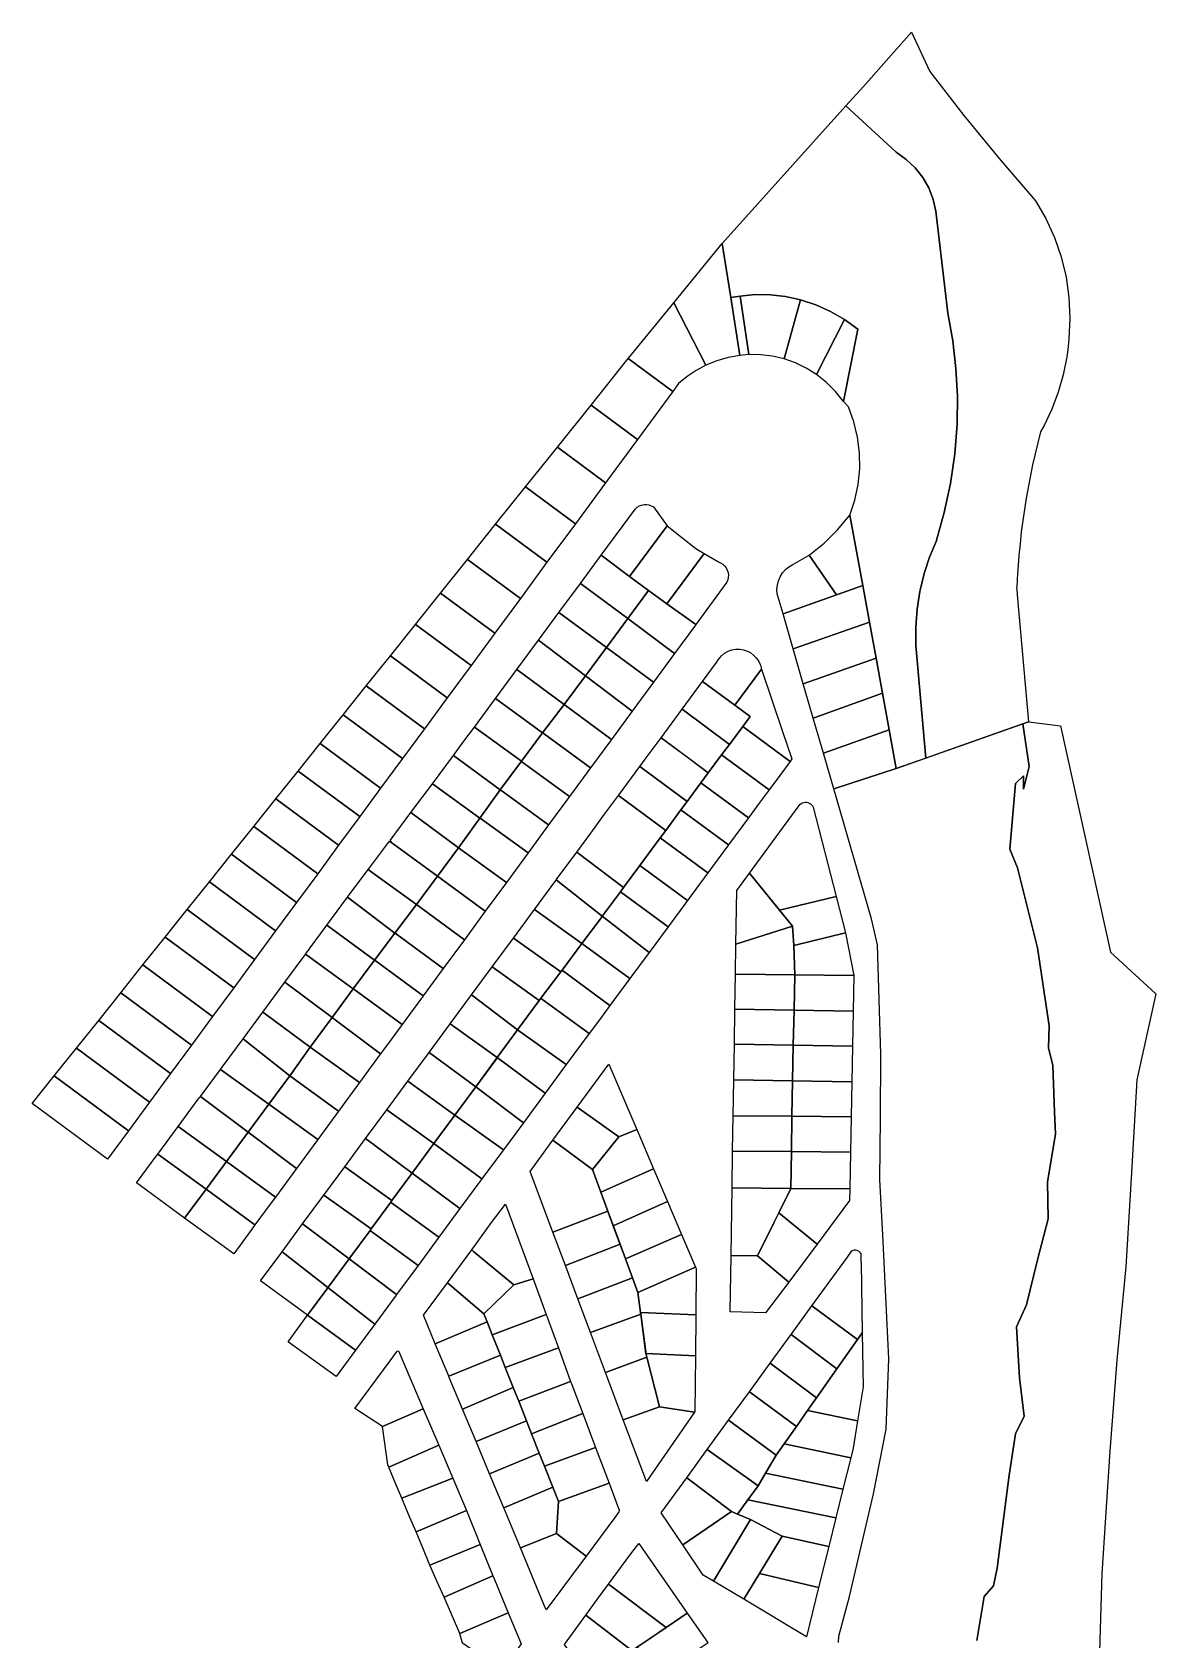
# Model space of a CAD drawing. Header units: millimetres. Extents: x 522658 to 553925, y 7796479 to 7820139.
# Drawn here: x 539716 to 540096, y 7807289 to 7807833 of the extents above; entities that cross this region are included whole.
import ezdxf

# ---------------------------------------------------------------- set-up
doc = ezdxf.new("R2010")
doc.units = ezdxf.units.MM
doc.layers.add('ZONA RESIDENCIAL 2 (ZR_2)', color=2, linetype='Continuous')

msp = doc.modelspace()

# ---------------------------------------------------------------- linework, layer by layer
at = {"layer": 'ZONA RESIDENCIAL 2 (ZR_2)'}
for points in [[(540025.05, 7807589.56), (540018.43, 7807587.21), (540015.03, 7807625.4), (540015.01, 7807631.52), (540015.48, 7807637.62), (540016.43, 7807643.66), (540016.52, 7807644.08), (540017.9, 7807649.71), (540019.7, 7807655.23), (540021.91, 7807660.59), (540024.69, 7807670.33), (540026.8, 7807680.23), (540028.24, 7807690.25), (540029.01, 7807700.34), (540029.11, 7807709.77), (540028.62, 7807719.19), (540027.54, 7807728.56), (540025.88, 7807737.85), (540021.84, 7807772.38), (540020.92, 7807776.41), (540019.41, 7807780.27), (540017.36, 7807783.87), (540014.81, 7807787.12), (540011.81, 7807789.97), (540008.42, 7807792.35), (539991.35, 7807808.05), (539997.33, 7807814.69), (540013.59, 7807833.04), (540019.79, 7807819.68), (540031.31, 7807804.79), (540043.22, 7807790.22), (540055.52, 7807775.97), (540059.05, 7807769.91), (540061.98, 7807763.54), (540064.28, 7807756.91), (540065.93, 7807750.09), (540066.91, 7807743.15), (540067.22, 7807736.14), (540066.86, 7807729.14), (540066.73, 7807727.87), (540066.48, 7807725.52), (540066.14, 7807723.09), (540064.97, 7807717.05), (540063.29, 7807711.14), (540061.12, 7807705.39), (540058.47, 7807699.84), (540057.29, 7807697.68), (540054.58, 7807686.52), (540052.4, 7807675.24), (540050.75, 7807663.87), (540050.32, 7807659.78), (540049.91, 7807655.83), (540049.56, 7807650.98), (540049.46, 7807649.83), (540049.21, 7807645.29), (540049.19, 7807644.86), (540049.34, 7807643.14), (540049.4, 7807642.47), (540053.16, 7807599.55), (540025.05, 7807589.56)], [(540021.84, 7807772.38), (540025.88, 7807737.85), (540027.54, 7807728.56), (540028.62, 7807719.19), (540029.11, 7807709.77), (540029.01, 7807700.34), (540028.24, 7807690.25), (540026.8, 7807680.23), (540024.69, 7807670.33), (540021.91, 7807660.59), (540019.7, 7807655.23), (540017.9, 7807649.71), (540016.52, 7807644.08), (540016.43, 7807643.66), (540015.48, 7807637.62), (540015.01, 7807631.52), (540015.03, 7807625.4), (540018.43, 7807587.21), (540008.43, 7807583.65), (540006.01, 7807596.84), (540003.74, 7807609.19), (540001.56, 7807621.1), (539999.34, 7807633.2), (539997.06, 7807645.63), (539992.68, 7807669.48), (539994.41, 7807674.57), (539995.55, 7807679.81), (539996.09, 7807685.16), (539996.02, 7807690.53), (539995.34, 7807695.86), (539994.06, 7807701.07), (539992.19, 7807706.11), (539990.59, 7807707.95), (539995.36, 7807732.46), (539990.9, 7807735.74), (539986.18, 7807738.49), (539981.19, 7807740.73), (539975.99, 7807742.43), (539970.95, 7807743.51), (539965.82, 7807744.09), (539960.66, 7807744.15), (539955.52, 7807743.69), (539952.36, 7807743.15), (539949.44, 7807761.5), (539991.35, 7807808.05), (540008.42, 7807792.35), (540011.81, 7807789.97), (540014.81, 7807787.12), (540017.36, 7807783.87), (540019.41, 7807780.27), (540020.92, 7807776.41), (540021.84, 7807772.38)], [(539955.48, 7807723.59), (539951.52, 7807722.89), (539947.66, 7807721.78), (539943.94, 7807720.25), (539933.06, 7807741.42), (539949.44, 7807761.5), (539952.36, 7807743.15), (539955.48, 7807723.59)], [(539955.48, 7807723.59), (539952.36, 7807743.15), (539955.52, 7807743.69), (539958.48, 7807723.83), (539955.48, 7807723.59)], [(539975.99, 7807742.43), (539970.43, 7807722.37), (539966.51, 7807723.29), (539962.51, 7807723.77), (539958.48, 7807723.83), (539955.52, 7807743.69), (539960.66, 7807744.15), (539965.82, 7807744.09), (539970.95, 7807743.51), (539975.99, 7807742.43)], [(539943.94, 7807720.25), (539940.67, 7807718.49), (539937.59, 7807716.42), (539934.73, 7807714.05), (539932.72, 7807711.32), (539917.63, 7807722.48), (539918.3, 7807723.32), (539933.06, 7807741.42), (539943.94, 7807720.25)], [(539990.9, 7807735.74), (539981.4, 7807717.12), (539977.94, 7807719.27), (539974.27, 7807721.02), (539970.43, 7807722.37), (539975.99, 7807742.43), (539981.19, 7807740.73), (539986.18, 7807738.49), (539990.9, 7807735.74)], [(539995.36, 7807732.46), (539990.59, 7807707.95), (539987.89, 7807711.36), (539984.81, 7807714.43), (539981.4, 7807717.12), (539990.9, 7807735.74), (539995.36, 7807732.46)], [(539932.72, 7807711.32), (539920.78, 7807695.11), (539905.05, 7807706.75), (539917.63, 7807722.48), (539932.72, 7807711.32)], [(539920.78, 7807695.11), (539909.97, 7807680.43), (539893.65, 7807692.51), (539905.05, 7807706.75), (539920.78, 7807695.11)], [(539909.97, 7807680.43), (539899.75, 7807666.55), (539882.87, 7807679.04), (539893.65, 7807692.51), (539909.97, 7807680.43)], [(539899.75, 7807666.55), (539890.14, 7807653.51), (539872.74, 7807666.38), (539882.87, 7807679.04), (539899.75, 7807666.55)], [(539930.79, 7807665.92), (539918.11, 7807648.75), (539908.51, 7807655.97), (539920.07, 7807671.64), (539920.7, 7807672.18), (539921.42, 7807672.61), (539922.19, 7807672.9), (539923.01, 7807673.06), (539923.84, 7807673.07), (539924.66, 7807672.94), (539925.45, 7807672.67), (539926.18, 7807672.27), (539930.79, 7807665.92)], [(539988.2, 7807642.49), (539978.94, 7807655.95), (539983.95, 7807660.01), (539988.54, 7807664.54), (539992.68, 7807669.48), (539997.06, 7807645.63), (539988.2, 7807642.49)], [(539890.14, 7807653.51), (539881.13, 7807641.27), (539863.24, 7807654.5), (539872.74, 7807666.38), (539890.14, 7807653.51)], [(539943.33, 7807656.54), (539930.74, 7807639.47), (539924.5, 7807643.94), (539918.11, 7807648.75), (539930.79, 7807665.92), (539940.55, 7807658.22), (539943.33, 7807656.54)], [(539930.74, 7807639.47), (539943.33, 7807656.54), (539948.17, 7807653.62), (539948.95, 7807653.29), (539949.66, 7807652.84), (539950.28, 7807652.27), (539950.8, 7807651.61), (539951.19, 7807650.86), (539951.45, 7807650.06), (539951.57, 7807649.22), (539951.55, 7807648.38), (539951.38, 7807647.55), (539951.07, 7807646.77), (539940.51, 7807632.46), (539930.74, 7807639.47)], [(539881.13, 7807641.27), (539872.47, 7807629.51), (539854.11, 7807643.09), (539863.24, 7807654.5), (539881.13, 7807641.27)], [(539917.5, 7807634.47), (539901.45, 7807646.39), (539908.51, 7807655.97), (539918.11, 7807648.75), (539924.5, 7807643.94), (539917.5, 7807634.47)], [(539968.12, 7807642.83), (539968.03, 7807644.33), (539968.17, 7807645.82), (539968.54, 7807647.27), (539969.14, 7807648.65), (539969.94, 7807649.92), (539970.92, 7807651.05), (539972.07, 7807652.01), (539973.36, 7807652.78), (539978.94, 7807655.95), (539988.2, 7807642.49), (539970.08, 7807636.07), (539968.12, 7807642.83)], [(539910.29, 7807624.71), (539894.19, 7807636.55), (539901.45, 7807646.39), (539917.5, 7807634.47), (539910.29, 7807624.71)], [(539970.08, 7807636.07), (539997.06, 7807645.63), (539999.34, 7807633.2), (539973.52, 7807624.22), (539970.08, 7807636.07)], [(539872.47, 7807629.51), (539864.43, 7807618.59), (539845.63, 7807632.5), (539854.11, 7807643.09), (539872.47, 7807629.51)], [(539933.36, 7807622.69), (539917.5, 7807634.47), (539924.5, 7807643.94), (539930.74, 7807639.47), (539940.51, 7807632.46), (539940.39, 7807632.27), (539933.36, 7807622.69)], [(539903.17, 7807615.07), (539887.22, 7807627.1), (539894.19, 7807636.55), (539910.29, 7807624.71), (539903.17, 7807615.07)], [(539926.23, 7807612.98), (539910.29, 7807624.71), (539917.5, 7807634.47), (539933.36, 7807622.69), (539926.23, 7807612.98)], [(539864.43, 7807618.59), (539856.39, 7807607.67), (539837.15, 7807621.9), (539845.63, 7807632.5), (539864.43, 7807618.59)], [(539973.52, 7807624.22), (539999.34, 7807633.2), (540001.56, 7807621.1), (539976.95, 7807612.39), (539973.52, 7807624.22)], [(539903.17, 7807615.07), (539895.94, 7807605.41), (539879.97, 7807617.27), (539887.22, 7807627.1), (539903.17, 7807615.07)], [(539919, 7807603.14), (539903.17, 7807615.07), (539910.29, 7807624.71), (539926.23, 7807612.98), (539919, 7807603.14)], [(539953.7, 7807605.16), (539942.85, 7807613.18), (539947.6, 7807619.62), (539948.07, 7807620.44), (539948.63, 7807621.2), (539949.27, 7807621.89), (539950.31, 7807622.73), (539951.48, 7807623.38), (539952.74, 7807623.83), (539954.06, 7807624.07), (539955.4, 7807624.08), (539956.72, 7807623.87), (539957.99, 7807623.45), (539959.17, 7807622.82), (539960.23, 7807622), (539961.14, 7807621.02), (539961.88, 7807619.9), (539962.42, 7807618.68), (539962.75, 7807617.38), (539953.7, 7807605.16)], [(539856.39, 7807607.67), (539848.63, 7807597.13), (539828.97, 7807611.67), (539837.15, 7807621.9), (539856.39, 7807607.67)], [(539976.95, 7807612.39), (540001.56, 7807621.1), (540003.74, 7807609.19), (539980.32, 7807600.76), (539976.95, 7807612.39)], [(539895.94, 7807605.41), (539888.68, 7807595.72), (539872.7, 7807607.41), (539879.97, 7807617.27), (539895.94, 7807605.41)], [(539919, 7807603.14), (539911.95, 7807593.54), (539896, 7807605.37), (539895.94, 7807605.41), (539903.17, 7807615.07), (539919, 7807603.14)], [(539951.93, 7807591.87), (539935.89, 7807603.74), (539942.85, 7807613.18), (539953.7, 7807605.16), (539958.99, 7807601.35), (539956.42, 7807597.9), (539951.93, 7807591.87)], [(539973.08, 7807586.95), (539972.46, 7807586.11), (539956.42, 7807597.9), (539958.99, 7807601.35), (539953.7, 7807605.16), (539962.75, 7807617.38), (539969.92, 7807596.27), (539973.08, 7807586.95)], [(539848.63, 7807597.13), (539841.21, 7807587.06), (539821.15, 7807601.89), (539828.97, 7807611.67), (539848.63, 7807597.13)], [(539888.68, 7807595.72), (539881.5, 7807586.12), (539865.56, 7807597.73), (539872.7, 7807607.41), (539888.68, 7807595.72)], [(539980.32, 7807600.76), (540003.74, 7807609.19), (540006.01, 7807596.84), (539983.75, 7807588.94), (539980.32, 7807600.76)], [(539841.21, 7807587.06), (539833.79, 7807576.99), (539813.33, 7807592.12), (539821.15, 7807601.89), (539841.21, 7807587.06)], [(539911.95, 7807593.54), (539904.86, 7807583.89), (539888.8, 7807595.63), (539888.68, 7807595.72), (539895.94, 7807605.41), (539896, 7807605.37), (539911.95, 7807593.54)], [(539951.93, 7807591.87), (539949.26, 7807588.31), (539944.76, 7807582.26), (539928.77, 7807594.09), (539935.89, 7807603.74), (539951.93, 7807591.87)], [(539881.5, 7807586.12), (539874.31, 7807576.52), (539858.44, 7807588.07), (539862, 7807592.9), (539865.56, 7807597.73), (539881.5, 7807586.12)], [(539968.96, 7807581.37), (539965.36, 7807576.49), (539949.26, 7807588.31), (539951.93, 7807591.87), (539956.42, 7807597.9), (539972.46, 7807586.11), (539968.96, 7807581.37)], [(539983.75, 7807588.94), (540006.01, 7807596.84), (540008.43, 7807583.65), (539987.28, 7807576.78), (539983.75, 7807588.94)], [(539833.79, 7807576.99), (539826.74, 7807567.41), (539805.89, 7807582.82), (539813.33, 7807592.12), (539833.79, 7807576.99)], [(539904.86, 7807583.89), (539897.79, 7807574.26), (539881.68, 7807585.99), (539881.5, 7807586.12), (539888.68, 7807595.72), (539888.8, 7807595.63), (539904.86, 7807583.89)], [(539942.26, 7807578.87), (539937.56, 7807572.49), (539921.57, 7807584.32), (539923.44, 7807586.85), (539928.77, 7807594.09), (539938.13, 7807587.16), (539944.76, 7807582.26), (539942.26, 7807578.87)], [(539874.31, 7807576.52), (539867.39, 7807566.92), (539851.39, 7807578.51), (539858.44, 7807588.07), (539874.31, 7807576.52)], [(539897.79, 7807574.26), (539890.69, 7807564.58), (539874.55, 7807576.34), (539874.31, 7807576.52), (539881.5, 7807586.12), (539881.68, 7807585.99), (539897.79, 7807574.26)], [(539961.97, 7807571.9), (539958.38, 7807567.04), (539942.26, 7807578.87), (539944.76, 7807582.26), (539949.26, 7807588.31), (539965.36, 7807576.49), (539961.97, 7807571.9)], [(539826.74, 7807567.41), (539819.6, 7807557.71), (539798.36, 7807573.41), (539805.89, 7807582.82), (539826.74, 7807567.41)], [(539930.37, 7807562.73), (539914.38, 7807574.57), (539921.57, 7807584.32), (539937.56, 7807572.49), (539935.48, 7807569.67), (539930.37, 7807562.73)], [(539867.39, 7807566.92), (539860.14, 7807556.85), (539844.08, 7807568.76), (539851.39, 7807578.51), (539852.57, 7807577.65), (539867.39, 7807566.92)], [(539890.69, 7807564.58), (539883.73, 7807555.1), (539867.52, 7807566.83), (539867.39, 7807566.92), (539874.31, 7807576.52), (539874.55, 7807576.34), (539890.69, 7807564.58)], [(539921.58, 7807550.81), (539916.09, 7807543.35), (539900.21, 7807555.34), (539904.95, 7807561.77), (539909.67, 7807568.18), (539914.38, 7807574.57), (539930.37, 7807562.73), (539928.48, 7807560.17), (539925.66, 7807556.34), (539921.58, 7807550.81)], [(539958.38, 7807567.04), (539951.59, 7807557.84), (539935.48, 7807569.67), (539937.56, 7807572.49), (539942.26, 7807578.87), (539958.38, 7807567.04)], [(539819.6, 7807557.71), (539812.51, 7807548.08), (539790.88, 7807564.07), (539798.36, 7807573.41), (539819.6, 7807557.71)], [(539951.59, 7807557.84), (539944.58, 7807548.34), (539928.48, 7807560.17), (539930.37, 7807562.73), (539935.48, 7807569.67), (539951.59, 7807557.84)], [(539958.73, 7807548.28), (539975.49, 7807571.2), (539975.82, 7807571.55), (539976.2, 7807571.83), (539976.62, 7807572.05), (539977.08, 7807572.19), (539977.55, 7807572.26), (539978.03, 7807572.24), (539978.49, 7807572.14), (539978.94, 7807571.97), (539979.34, 7807571.73), (539979.71, 7807571.42), (539980.01, 7807571.05), (539980.25, 7807570.64), (539988.1, 7807540.3), (539968.88, 7807535.69), (539958.73, 7807548.28)], [(539812.51, 7807548.08), (539805.35, 7807538.36), (539783.33, 7807554.64), (539790.88, 7807564.07), (539812.51, 7807548.08)], [(539860.14, 7807556.85), (539853.02, 7807547.22), (539838.11, 7807558.13), (539837, 7807559.34), (539844.08, 7807568.76), (539860.14, 7807556.85)], [(539883.73, 7807555.1), (539876.4, 7807545.11), (539860.14, 7807556.85), (539867.39, 7807566.92), (539867.52, 7807566.83), (539883.73, 7807555.1)], [(539853.02, 7807547.22), (539845.91, 7807537.59), (539830.98, 7807548.5), (539829.6, 7807549.51), (539829.67, 7807549.61), (539836.8, 7807559.09), (539838.11, 7807558.13), (539853.02, 7807547.22)], [(539944.58, 7807548.34), (539937.68, 7807538.98), (539921.58, 7807550.81), (539928.48, 7807560.17), (539944.58, 7807548.34)], [(539805.35, 7807538.36), (539798.25, 7807528.71), (539775.84, 7807545.28), (539783.33, 7807554.64), (539805.35, 7807538.36)], [(539869.24, 7807535.36), (539853.02, 7807547.22), (539860.14, 7807556.85), (539876.4, 7807545.11), (539869.24, 7807535.36)], [(539908.86, 7807533.66), (539893.28, 7807545.95), (539900.21, 7807555.34), (539916.09, 7807543.35), (539915.03, 7807541.93), (539908.98, 7807533.83), (539908.86, 7807533.66)], [(539845.91, 7807537.59), (539838.67, 7807527.98), (539822.64, 7807540.09), (539829.6, 7807549.51), (539830.98, 7807548.5), (539845.91, 7807537.59)], [(539862.16, 7807525.71), (539845.91, 7807537.59), (539853.02, 7807547.22), (539869.24, 7807535.36), (539862.16, 7807525.71)], [(539937.68, 7807538.98), (539931.13, 7807530.1), (539915.03, 7807541.93), (539916.09, 7807543.35), (539921.58, 7807550.81), (539937.68, 7807538.98)], [(539954.11, 7807524.18), (539954.39, 7807542.34), (539958.73, 7807548.28), (539973.25, 7807530.26), (539954.11, 7807524.18)], [(539798.25, 7807528.71), (539791.14, 7807519.06), (539768.35, 7807535.92), (539775.84, 7807545.28), (539798.25, 7807528.71)], [(539908.86, 7807533.66), (539908.57, 7807533.28), (539901.96, 7807524.43), (539885.9, 7807535.93), (539893.16, 7807545.78), (539893.28, 7807545.95), (539908.86, 7807533.66)], [(539924.72, 7807521.42), (539908.86, 7807533.66), (539908.98, 7807533.83), (539915.03, 7807541.93), (539931.13, 7807530.1), (539924.72, 7807521.42)], [(539838.67, 7807527.98), (539831.73, 7807518.77), (539815.62, 7807530.6), (539822.64, 7807540.09), (539838.67, 7807527.98)], [(539862.16, 7807525.71), (539855.04, 7807516.01), (539838.76, 7807527.92), (539838.67, 7807527.98), (539845.91, 7807537.59), (539862.16, 7807525.71)], [(539968.88, 7807535.69), (539988.1, 7807540.3), (539991.27, 7807528.04), (539973.71, 7807523.71), (539973.25, 7807530.26), (539968.88, 7807535.69)], [(539791.14, 7807519.06), (539784.07, 7807509.47), (539760.9, 7807526.61), (539768.35, 7807535.92), (539791.14, 7807519.06)], [(539901.96, 7807524.43), (539895.23, 7807515.42), (539894.79, 7807514.81), (539878.78, 7807526.28), (539885.9, 7807535.93), (539901.96, 7807524.43)], [(539924.72, 7807521.42), (539918.18, 7807512.56), (539901.96, 7807524.43), (539908.57, 7807533.28), (539908.86, 7807533.66), (539924.72, 7807521.42)], [(539784.07, 7807509.47), (539776.9, 7807499.73), (539753.34, 7807517.16), (539760.9, 7807526.61), (539784.07, 7807509.47)], [(539831.73, 7807518.77), (539824.55, 7807509.06), (539808.38, 7807520.79), (539815.04, 7807529.81), (539815.62, 7807530.6), (539831.73, 7807518.77)], [(539855.04, 7807516.01), (539848.19, 7807506.68), (539831.91, 7807518.64), (539831.73, 7807518.77), (539838.67, 7807527.98), (539838.76, 7807527.92), (539855.04, 7807516.01)], [(539894.78, 7807514.82), (539888.1, 7807505.88), (539887.53, 7807505.11), (539871.59, 7807516.53), (539878.78, 7807526.28), (539894.78, 7807514.82)], [(539954.11, 7807524.18), (539973.25, 7807530.26), (539973.71, 7807523.71), (539974.11, 7807513.82), (539953.95, 7807514.07), (539954.11, 7807524.18)], [(539974.11, 7807513.82), (539973.71, 7807523.71), (539991.27, 7807528.04), (539994.09, 7807513.58), (539974.11, 7807513.82)], [(539824.55, 7807509.06), (539817.38, 7807499.36), (539801.36, 7807511.29), (539808.21, 7807520.57), (539808.38, 7807520.79), (539824.55, 7807509.06)], [(539918.18, 7807512.56), (539911.48, 7807503.48), (539895.4, 7807515.29), (539895.23, 7807515.42), (539901.96, 7807524.43), (539918.18, 7807512.56)], [(539776.9, 7807499.73), (539769.78, 7807490.06), (539745.83, 7807507.77), (539753.34, 7807517.16), (539776.9, 7807499.73)], [(539847.66, 7807505.96), (539841.1, 7807497.02), (539824.73, 7807508.93), (539824.55, 7807509.06), (539831.73, 7807518.77), (539831.91, 7807518.64), (539848.19, 7807506.68), (539847.84, 7807506.2), (539847.66, 7807505.96)], [(539887.53, 7807505.11), (539880.21, 7807495.17), (539864.6, 7807507.04), (539871.59, 7807516.53), (539887.53, 7807505.11)], [(539908.24, 7807499.09), (539904.48, 7807493.99), (539888.33, 7807505.71), (539888.1, 7807505.88), (539894.78, 7807514.82), (539895.23, 7807515.42), (539895.4, 7807515.29), (539911.48, 7807503.48), (539908.24, 7807499.09)], [(539817.38, 7807499.36), (539809.96, 7807489.33), (539795.21, 7807500.23), (539793.9, 7807501.2), (539801.02, 7807510.84), (539801.36, 7807511.29), (539817.38, 7807499.36)], [(539837.35, 7807491.92), (539833.82, 7807487.12), (539817.56, 7807499.23), (539817.38, 7807499.36), (539824.55, 7807509.06), (539824.73, 7807508.93), (539841.1, 7807497.02), (539840.78, 7807496.59), (539837.35, 7807491.92)], [(539974.11, 7807513.82), (539973.83, 7807501.87), (539953.77, 7807502.23), (539953.95, 7807514.07), (539974.11, 7807513.82)], [(539973.83, 7807501.87), (539974.11, 7807513.82), (539994.09, 7807513.58), (539993.86, 7807501.52), (539973.83, 7807501.87)], [(539769.78, 7807490.06), (539762.67, 7807480.41), (539738.34, 7807498.41), (539745.83, 7807507.77), (539769.78, 7807490.06)], [(539880.21, 7807495.17), (539873.32, 7807485.81), (539857.36, 7807497.23), (539864.6, 7807507.04), (539880.21, 7807495.17)], [(539904.48, 7807493.99), (539896.69, 7807483.44), (539880.21, 7807495.17), (539887.53, 7807505.11), (539888.1, 7807505.88), (539888.33, 7807505.71), (539904.48, 7807493.99)], [(539762.67, 7807480.41), (539755.55, 7807470.74), (539730.84, 7807489.03), (539738.34, 7807498.41), (539762.67, 7807480.41)], [(539809.96, 7807489.33), (539803.08, 7807479.64), (539788.48, 7807491.14), (539787.21, 7807492.14), (539793.9, 7807501.2), (539795.21, 7807500.23), (539809.96, 7807489.33)], [(539817.56, 7807499.23), (539833.82, 7807487.12), (539833.67, 7807486.91), (539829.74, 7807481.55), (539826.66, 7807477.35), (539809.96, 7807489.33), (539817.38, 7807499.36), (539817.56, 7807499.23)], [(539973.56, 7807490.02), (539953.59, 7807490.37), (539953.77, 7807502.23), (539973.83, 7807501.87), (539973.56, 7807490.02)], [(539993.63, 7807489.67), (539973.56, 7807490.02), (539973.83, 7807501.87), (539993.86, 7807501.52), (539993.63, 7807489.67)], [(539873.32, 7807485.81), (539873.03, 7807485.42), (539866.01, 7807475.88), (539850.22, 7807487.55), (539857.36, 7807497.23), (539873.32, 7807485.81)], [(539896.69, 7807483.44), (539889.51, 7807473.71), (539873.32, 7807485.81), (539880.21, 7807495.17), (539896.69, 7807483.44)], [(539755.55, 7807470.74), (539748.4, 7807461.03), (539723.3, 7807479.6), (539730.84, 7807489.03), (539755.55, 7807470.74)], [(539795.96, 7807469.99), (539779.54, 7807481.75), (539780.1, 7807482.51), (539787.21, 7807492.14), (539788.48, 7807491.14), (539803.08, 7807479.64), (539795.96, 7807469.99)], [(539826.66, 7807477.35), (539819.57, 7807467.69), (539803.08, 7807479.64), (539809.96, 7807489.33), (539826.66, 7807477.35)], [(539866.01, 7807475.88), (539865.7, 7807475.46), (539858.98, 7807466.33), (539843.01, 7807477.77), (539850.22, 7807487.55), (539866.01, 7807475.88)], [(539973.28, 7807477.95), (539953.4, 7807478.3), (539953.59, 7807490.37), (539973.56, 7807490.02), (539973.28, 7807477.95)], [(539993.4, 7807477.6), (539973.28, 7807477.95), (539973.56, 7807490.02), (539993.63, 7807489.67), (539993.4, 7807477.6)], [(539889.51, 7807473.71), (539882.17, 7807463.76), (539866.01, 7807475.88), (539873.32, 7807485.81), (539889.51, 7807473.71)], [(539914.48, 7807459.01), (539900.41, 7807469.04), (539911.08, 7807483.58), (539920.52, 7807461.5), (539914.48, 7807459.01)], [(539748.4, 7807461.03), (539741.3, 7807451.39), (539715.81, 7807470.25), (539723.3, 7807479.6), (539748.4, 7807461.03)], [(539795.96, 7807469.99), (539788.95, 7807460.51), (539772.78, 7807472.61), (539779.54, 7807481.75), (539795.96, 7807469.99)], [(539812.53, 7807458.11), (539795.96, 7807469.99), (539803.08, 7807479.64), (539819.57, 7807467.69), (539812.53, 7807458.11)], [(539858.98, 7807466.33), (539851.86, 7807456.66), (539835.88, 7807468.1), (539843.01, 7807477.77), (539858.98, 7807466.33)], [(539973, 7807465.94), (539953.21, 7807466.09), (539953.4, 7807478.3), (539973.28, 7807477.95), (539973, 7807465.94)], [(539993.18, 7807465.78), (539973, 7807465.94), (539973.28, 7807477.95), (539993.4, 7807477.6), (539993.18, 7807465.78)], [(539788.95, 7807460.51), (539781.61, 7807450.62), (539765.28, 7807462.46), (539772.42, 7807472.12), (539772.78, 7807472.61), (539788.95, 7807460.51)], [(539882.17, 7807463.76), (539875.37, 7807454.54), (539858.98, 7807466.33), (539866.01, 7807475.88), (539882.17, 7807463.76)], [(539812.53, 7807458.11), (539805.3, 7807448.26), (539788.95, 7807460.51), (539795.96, 7807469.99), (539812.53, 7807458.11)], [(539844.5, 7807446.68), (539828.73, 7807458.41), (539835.88, 7807468.1), (539851.86, 7807456.66), (539844.71, 7807446.97), (539844.5, 7807446.68)], [(539875.37, 7807454.54), (539868.11, 7807444.71), (539851.86, 7807456.66), (539858.98, 7807466.33), (539875.37, 7807454.54)], [(539914.48, 7807459.01), (539905.54, 7807447.86), (539892.15, 7807457.79), (539900.41, 7807469.04), (539914.48, 7807459.01)], [(539972.89, 7807453.95), (539953.02, 7807454.1), (539953.21, 7807466.09), (539973, 7807465.94), (539972.89, 7807453.95)], [(539992.95, 7807453.8), (539972.89, 7807453.95), (539973, 7807465.94), (539993.18, 7807465.78), (539992.95, 7807453.8)], [(539781.61, 7807450.62), (539774.68, 7807441.23), (539758.37, 7807453.11), (539765.28, 7807462.46), (539781.61, 7807450.62)], [(539805.3, 7807448.26), (539798.19, 7807438.59), (539781.61, 7807450.62), (539788.95, 7807460.51), (539805.3, 7807448.26)], [(539926.24, 7807448.1), (539908.35, 7807440.23), (539905.54, 7807447.86), (539914.48, 7807459.01), (539920.52, 7807461.5), (539920.63, 7807461.23), (539926.24, 7807448.1)], [(539844.5, 7807446.68), (539844.38, 7807446.52), (539837.66, 7807437.39), (539821.67, 7807448.84), (539828.73, 7807458.41), (539844.5, 7807446.68)], [(539860.68, 7807434.64), (539844.5, 7807446.68), (539844.71, 7807446.97), (539851.86, 7807456.66), (539868.11, 7807444.71), (539860.68, 7807434.64)], [(539910.73, 7807433.77), (539892.13, 7807426.7), (539884.42, 7807447.27), (539892.15, 7807457.79), (539905.54, 7807447.86), (539910.73, 7807433.77)], [(539774.68, 7807441.23), (539767.41, 7807431.39), (539752.42, 7807442.47), (539751.18, 7807443.38), (539758.15, 7807452.82), (539758.37, 7807453.11), (539774.68, 7807441.23)], [(539798.19, 7807438.59), (539798.11, 7807438.47), (539791.26, 7807429.15), (539774.68, 7807441.23), (539781.61, 7807450.62), (539798.19, 7807438.59)], [(539972.89, 7807453.95), (539972.77, 7807441.52), (539972.44, 7807441.52), (539952.83, 7807441.67), (539953.02, 7807454.1), (539972.89, 7807453.95)], [(539992.95, 7807453.8), (539992.71, 7807441.36), (539972.77, 7807441.52), (539972.89, 7807453.95), (539992.95, 7807453.8)], [(539837.66, 7807437.39), (539837.23, 7807436.81), (539830.59, 7807427.79), (539814.59, 7807439.24), (539821.67, 7807448.84), (539837.66, 7807437.39)], [(539860.68, 7807434.64), (539853.52, 7807424.95), (539837.44, 7807436.66), (539837.23, 7807436.81), (539837.66, 7807437.39), (539844.38, 7807446.52), (539844.5, 7807446.68), (539860.68, 7807434.64)], [(539930.97, 7807437.02), (539912.55, 7807428.84), (539908.35, 7807440.23), (539926.24, 7807448.1), (539930.97, 7807437.02)], [(539791.26, 7807429.15), (539791.12, 7807428.96), (539784.08, 7807419.37), (539767.41, 7807431.39), (539774.68, 7807441.23), (539791.26, 7807429.15)], [(539823.13, 7807417.67), (539807.38, 7807429.46), (539814.59, 7807439.24), (539830.59, 7807427.79), (539830.23, 7807427.3), (539823.38, 7807418.01), (539823.13, 7807417.67)], [(539972.77, 7807441.52), (539961.41, 7807418.72), (539952.47, 7807418.73), (539952.83, 7807441.67), (539972.44, 7807441.52), (539972.77, 7807441.52)], [(539981.59, 7807422.62), (539968.64, 7807433.23), (539972.77, 7807441.52), (539992.71, 7807441.36), (539992.64, 7807437.45), (539981.59, 7807422.62)], [(539837.44, 7807436.66), (539853.52, 7807424.95), (539846.51, 7807415.45), (539830.43, 7807427.16), (539830.23, 7807427.3), (539830.59, 7807427.79), (539837.23, 7807436.81), (539837.44, 7807436.66)], [(539878.89, 7807408.87), (539865.33, 7807420.05), (539864.66, 7807420.73), (539871.38, 7807429.96), (539876.08, 7807436.12), (539885.42, 7807410.93), (539878.89, 7807408.87)], [(539892.13, 7807426.7), (539910.73, 7807433.77), (539914.87, 7807422.57), (539896.36, 7807415.42), (539892.13, 7807426.7)], [(539935.74, 7807425.84), (539916.68, 7807417.66), (539912.55, 7807428.84), (539930.97, 7807437.02), (539935.74, 7807425.84)], [(539981.59, 7807422.62), (539972.02, 7807409.77), (539961.41, 7807418.72), (539968.64, 7807433.23), (539981.59, 7807422.62)], [(539815.95, 7807407.92), (539800.44, 7807420.05), (539807.38, 7807429.46), (539823.13, 7807417.67), (539822.78, 7807417.2), (539816.45, 7807408.6), (539815.95, 7807407.92)], [(539839.24, 7807405.6), (539823.13, 7807417.67), (539823.38, 7807418.01), (539830.23, 7807427.3), (539830.43, 7807427.16), (539846.51, 7807415.45), (539839.24, 7807405.6)], [(539896.36, 7807415.42), (539914.87, 7807422.57), (539916.68, 7807417.66), (539919.05, 7807411.26), (539900.58, 7807404.16), (539896.36, 7807415.42)], [(539940.45, 7807414.81), (539920.89, 7807406.26), (539919.05, 7807411.26), (539916.68, 7807417.66), (539935.74, 7807425.84), (539940.45, 7807414.81)], [(539815.95, 7807407.92), (539815.55, 7807407.37), (539809.04, 7807398.54), (539793.19, 7807410.21), (539800.44, 7807420.05), (539815.95, 7807407.92)], [(539831.81, 7807395.53), (539815.95, 7807407.92), (539816.45, 7807408.6), (539822.78, 7807417.2), (539822.97, 7807417.46), (539823.13, 7807417.67), (539839.24, 7807405.6), (539839.05, 7807405.34), (539831.81, 7807395.53)], [(539878.89, 7807408.87), (539868.8, 7807399.07), (539856.5, 7807409.52), (539864.66, 7807420.73), (539865.33, 7807420.05), (539878.89, 7807408.87)], [(539972.02, 7807409.77), (539964.19, 7807399.42), (539952.17, 7807399.68), (539952.47, 7807418.73), (539961.41, 7807418.72), (539972.02, 7807409.77)], [(539996.89, 7807392.63), (539995.24, 7807390.28), (539979.86, 7807401.72), (539991.88, 7807418.22), (539993.4, 7807420.31), (539993.68, 7807420.48), (539993.99, 7807420.59), (539994.32, 7807420.66), (539994.65, 7807420.67), (539994.97, 7807420.62), (539995.29, 7807420.52), (539995.58, 7807420.37), (539995.84, 7807420.17), (539996.07, 7807419.93), (539996.25, 7807419.65), (539996.38, 7807419.35), (539996.43, 7807416.48), (539996.51, 7807416.36), (539996.89, 7807392.63)], [(539900.58, 7807404.16), (539919.05, 7807411.26), (539920.89, 7807406.26), (539921.79, 7807399.49), (539921.87, 7807398.94), (539904.86, 7807392.76), (539900.58, 7807404.16)], [(539920.89, 7807406.26), (539940.45, 7807414.81), (539940.66, 7807414.33), (539940.51, 7807398.74), (539921.79, 7807399.49), (539920.89, 7807406.26)], [(539831.81, 7807395.53), (539825.3, 7807386.7), (539809.04, 7807398.54), (539815.55, 7807407.37), (539815.95, 7807407.92), (539831.81, 7807395.53)], [(539869.91, 7807396.27), (539852.32, 7807388.88), (539848.32, 7807398.56), (539856.5, 7807409.52), (539868.8, 7807399.07), (539869.91, 7807396.27)], [(539889.91, 7807398.82), (539871.62, 7807391.96), (539869.91, 7807396.27), (539868.8, 7807399.07), (539878.89, 7807408.87), (539885.42, 7807410.93), (539889.91, 7807398.82)], [(539995.24, 7807390.28), (539988.35, 7807380.45), (539972.79, 7807392.02), (539979.86, 7807401.72), (539995.24, 7807390.28)], [(539825.3, 7807386.7), (539818.71, 7807377.77), (539802.64, 7807389.46), (539802.45, 7807389.6), (539809.04, 7807398.54), (539825.3, 7807386.7)], [(539852.32, 7807388.88), (539869.91, 7807396.27), (539871.62, 7807391.96), (539874.36, 7807385.07), (539856.86, 7807377.92), (539852.32, 7807388.88)], [(539894.02, 7807387.47), (539876.01, 7807380.91), (539874.36, 7807385.07), (539871.62, 7807391.96), (539889.91, 7807398.82), (539890.23, 7807397.95), (539894.02, 7807387.47)], [(539904.86, 7807392.76), (539921.87, 7807398.94), (539923.69, 7807385.3), (539923.94, 7807384.34), (539909.96, 7807379.14), (539904.86, 7807392.76)], [(539940.51, 7807398.74), (539940.38, 7807384.8), (539923.66, 7807385.54), (539921.87, 7807398.94), (539921.81, 7807399.36), (539921.79, 7807399.49), (539940.51, 7807398.74)], [(539988.35, 7807380.45), (539981.46, 7807370.62), (539965.72, 7807382.32), (539972.79, 7807392.02), (539988.35, 7807380.45)], [(539997.18, 7807374.29), (539995.31, 7807362.79), (539978.41, 7807366.27), (539981.46, 7807370.62), (539988.35, 7807380.45), (539995.24, 7807390.28), (539996.89, 7807392.63), (539997.18, 7807374.29)], [(539848.25, 7807366.87), (539834.48, 7807360.88), (539825.1, 7807367), (539837, 7807383.13), (539839.38, 7807386.44), (539839.83, 7807386.47), (539848.25, 7807366.87)], [(539856.86, 7807377.92), (539874.36, 7807385.07), (539876.01, 7807380.91), (539878.71, 7807374.1), (539861.54, 7807366.74), (539857.03, 7807377.51), (539856.86, 7807377.92)], [(539898.13, 7807376.13), (539880.58, 7807369.4), (539878.71, 7807374.1), (539876.01, 7807380.91), (539894.02, 7807387.47), (539898.13, 7807376.13)], [(539909.96, 7807379.14), (539923.94, 7807384.34), (539928.3, 7807367.52), (539915.98, 7807363.09), (539909.96, 7807379.14)], [(539940.15, 7807365.77), (539928.3, 7807367.52), (539923.94, 7807384.34), (539923.69, 7807385.3), (539923.66, 7807385.54), (539940.38, 7807384.8), (539940.2, 7807365.83), (539940.15, 7807365.77)], [(539981.46, 7807370.62), (539978.41, 7807366.27), (539974.64, 7807360.9), (539958.69, 7807372.67), (539965.72, 7807382.32), (539981.46, 7807370.62)], [(539861.54, 7807366.74), (539878.71, 7807374.1), (539880.58, 7807369.4), (539883.22, 7807362.76), (539866.12, 7807355.83), (539861.54, 7807366.74)], [(539880.58, 7807369.4), (539898.13, 7807376.13), (539898.3, 7807375.66), (539902.25, 7807365.23), (539884.95, 7807358.41), (539883.22, 7807362.76), (539880.58, 7807369.4)], [(539940.15, 7807365.77), (539923.8, 7807342.25), (539915.98, 7807363.09), (539928.3, 7807367.52), (539940.15, 7807365.77)], [(539974.64, 7807360.9), (539970.47, 7807354.96), (539967.8, 7807351.14), (539951.62, 7807362.97), (539958.69, 7807372.67), (539974.64, 7807360.9)], [(539853.56, 7807354.51), (539836.57, 7807347.12), (539836.23, 7807347.94), (539834.48, 7807360.88), (539848.25, 7807366.87), (539853.56, 7807354.51)], [(539866.12, 7807355.83), (539883.22, 7807362.76), (539884.95, 7807358.41), (539887.55, 7807351.87), (539870.72, 7807344.84), (539866.12, 7807355.83)], [(539906.6, 7807353.74), (539889.32, 7807347.4), (539887.55, 7807351.87), (539884.95, 7807358.41), (539902.25, 7807365.23), (539906.6, 7807353.74)], [(539967.8, 7807351.14), (539964.14, 7807345.04), (539961.61, 7807340.82), (539944.44, 7807353.12), (539951.62, 7807362.97), (539967.8, 7807351.14)], [(539995.31, 7807362.79), (539993.8, 7807353.52), (539993, 7807350.31), (539970.47, 7807354.96), (539974.64, 7807360.9), (539978.41, 7807366.27), (539995.31, 7807362.79)], [(539836.57, 7807347.12), (539853.56, 7807354.51), (539858.24, 7807343.41), (539840.99, 7807336.59), (539839, 7807341.32), (539836.57, 7807347.12)], [(539870.72, 7807344.84), (539887.55, 7807351.87), (539889.32, 7807347.4), (539892.13, 7807340.34), (539875.55, 7807333.32), (539870.72, 7807344.84)], [(539889.32, 7807347.4), (539906.6, 7807353.74), (539911.17, 7807341.69), (539894.07, 7807335.44), (539892.13, 7807340.34), (539889.32, 7807347.4)], [(539961.61, 7807340.82), (539958.19, 7807336.06), (539954.69, 7807331.19), (539952.61, 7807332.04), (539937.46, 7807343.53), (539944.44, 7807353.12), (539961.61, 7807340.82)], [(539993, 7807350.31), (539990.36, 7807339.63), (539964.14, 7807345.04), (539967.8, 7807351.14), (539970.47, 7807354.96), (539993, 7807350.31)], [(539840.99, 7807336.59), (539858.24, 7807343.41), (539862.85, 7807332.47), (539845.8, 7807325.17), (539843.74, 7807330.07), (539840.99, 7807336.59)], [(539875.55, 7807333.32), (539892.13, 7807340.34), (539894.07, 7807335.44), (539893.41, 7807324.59), (539881.18, 7807319.76), (539875.55, 7807333.32)], [(539911.17, 7807341.69), (539914.64, 7807332.53), (539914.71, 7807332.39), (539914.44, 7807332), (539913.12, 7807330.08), (539903.37, 7807316.99), (539893.41, 7807324.59), (539894.07, 7807335.44), (539911.17, 7807341.69)], [(539952.61, 7807332.04), (539936.13, 7807320.82), (539928.81, 7807331.66), (539937.46, 7807343.53), (539952.61, 7807332.04)], [(539990.36, 7807339.63), (539987.95, 7807329.92), (539958.19, 7807336.06), (539961.61, 7807340.82), (539964.14, 7807345.04), (539990.36, 7807339.63)], [(539987.95, 7807329.92), (539985.54, 7807320.21), (539969.83, 7807323.76), (539959.04, 7807329.41), (539954.69, 7807331.19), (539958.19, 7807336.06), (539987.95, 7807329.92)], [(539845.8, 7807325.17), (539862.85, 7807332.47), (539867.54, 7807320.87), (539850.52, 7807313.97), (539848.32, 7807319.19), (539845.8, 7807325.17)], [(539959.04, 7807329.41), (539946.51, 7807308.51), (539943.05, 7807310.58), (539936.13, 7807320.82), (539952.61, 7807332.04), (539954.69, 7807331.19), (539959.04, 7807329.41)], [(539946.51, 7807308.51), (539959.04, 7807329.41), (539969.83, 7807323.76), (539962.09, 7807311.07), (539956.75, 7807302.38), (539946.51, 7807308.51)], [(539903.37, 7807316.99), (539889.84, 7807298.8), (539889.11, 7807300.65), (539881.18, 7807319.76), (539893.41, 7807324.59), (539903.37, 7807316.99)], [(539850.52, 7807313.97), (539867.54, 7807320.87), (539871.81, 7807310.29), (539855.31, 7807303.04), (539853.01, 7807308.3), (539850.52, 7807313.97)], [(539931.21, 7807293.3), (539930.52, 7807292.83), (539911.02, 7807307.53), (539918.53, 7807317.8), (539921.23, 7807321.22), (539937.64, 7807297.69), (539931.21, 7807293.3)], [(539982.12, 7807306.41), (539962.09, 7807311.07), (539969.83, 7807323.76), (539985.54, 7807320.21), (539982.12, 7807306.41)], [(539855.31, 7807303.04), (539871.81, 7807310.29), (539872.32, 7807309.02), (539876.99, 7807297.8), (539860.68, 7807290.79), (539857.84, 7807297.27), (539855.31, 7807303.04)], [(539982.12, 7807306.41), (539977.97, 7807289.68), (539956.75, 7807302.38), (539962.09, 7807311.07), (539982.12, 7807306.41)], [(539918.96, 7807284.96), (539903.33, 7807296.99), (539907.18, 7807302.26), (539911.02, 7807307.53), (539930.52, 7807292.83), (539925.16, 7807289.18), (539920.81, 7807286.21), (539918.96, 7807284.96)], [(539860.68, 7807290.79), (539876.99, 7807297.8), (539878.46, 7807294.26), (539881.42, 7807287.25), (539880.65, 7807286.11), (539874.81, 7807278.2), (539861.55, 7807287.46), (539860.68, 7807290.79)], [(539918.96, 7807284.96), (539904.34, 7807275.1), (539896.07, 7807287.06), (539903.33, 7807296.99), (539918.96, 7807284.96)], [(539944.68, 7807287.58), (539927.84, 7807276.35), (539920.81, 7807286.21), (539930.52, 7807292.83), (539937.64, 7807297.69), (539944.49, 7807287.86), (539944.68, 7807287.58)]]:
    msp.add_lwpolyline(points, close=True, dxfattribs=at)
for points in [[(539988.81, 7807287.77), (539989, 7807289.92), (539992.61, 7807303.32), (540000.75, 7807338.11), (540005.05, 7807359.94), (540005.91, 7807383.82), (540003.92, 7807425.82), (540002.86, 7807444.47), (540003.03, 7807465.18), (540003.21, 7807486.93), (540002.04, 7807523.97), (540000.06, 7807532.76), (539987.28, 7807576.78), (540008.43, 7807583.65), (540051.25, 7807598.87), (540053.45, 7807584.34), (540053.45, 7807584.34), (540051.54, 7807576.72), (540051.54, 7807581.17), (540048.79, 7807578.63), (540046.88, 7807556.4), (540049.42, 7807550.05), (540056.2, 7807522.96), (540060.22, 7807496.5), (540060.01, 7807489.09), (540061.49, 7807483.17), (540061.95, 7807467.4), (540062.37, 7807459.89), (540059.62, 7807443.69), (540059.83, 7807431.2), (540056.13, 7807416.81), (540052.53, 7807402.1), (540049.14, 7807394.59), (540050.2, 7807377.34), (540051.68, 7807364.32), (540048.82, 7807358.39), (540046.6, 7807344.42), (540042.58, 7807312.88), (540041.31, 7807306.96), (540038.24, 7807303.36), (540035.7, 7807288.44)], [(540035.7, 7807288.44), (540038.24, 7807303.36), (540041.31, 7807306.96), (540042.58, 7807312.88), (540046.6, 7807344.42), (540048.82, 7807358.39), (540051.68, 7807364.32), (540050.2, 7807377.34), (540049.14, 7807394.59), (540052.53, 7807402.1), (540056.13, 7807416.81), (540059.83, 7807431.2), (540059.62, 7807443.69), (540062.37, 7807459.89), (540061.95, 7807467.4), (540061.95, 7807467.4), (540061.49, 7807483.17), (540060.01, 7807489.09), (540060.22, 7807496.5), (540056.2, 7807522.96), (540049.42, 7807550.05), (540046.88, 7807556.4), (540048.79, 7807578.63), (540051.54, 7807581.17), (540051.54, 7807576.72), (540053.45, 7807584.34), (540051.25, 7807598.87), (540053.16, 7807599.55), (540064.07, 7807598.12), (540081, 7807521.49), (540096.32, 7807507.36), (540089.91, 7807478.21), (540088.13, 7807446.85), (540086.21, 7807414.91), (540083.16, 7807383.35), (540080.72, 7807352.53), (540078, 7807311.12), (540077.14, 7807280.85)]]:
    msp.add_lwpolyline(points, dxfattribs=at)

doc.saveas('drawing.dxf')
